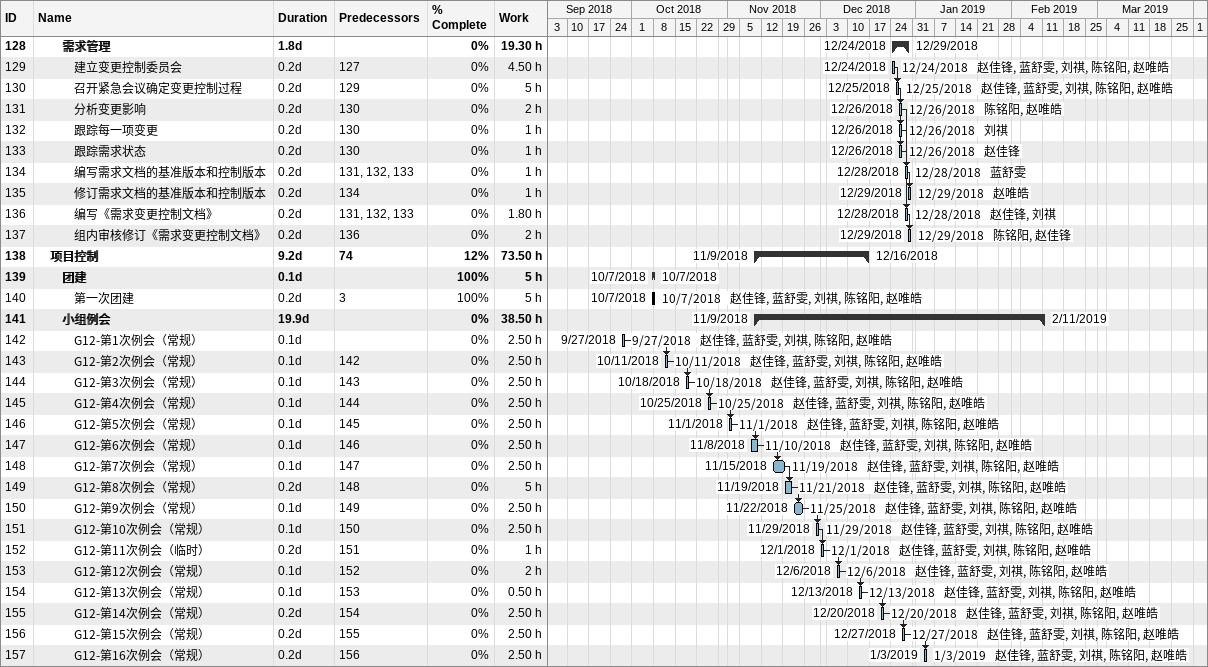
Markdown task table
| ID | Level | Task | Duration | Start | Finish | Predecessors | Resources | % complete | Work (h) |
|---|---|---|---|---|---|---|---|---|---|
| 128 | 3 | **需求管理** | 1.8d | 2018-12-24 | 2018-12-29 |  |  | 0 | 19.30 |
| 129 | 4 | 建立变更控制委员会 | 0.2d | 2018-12-24 | 2018-12-24 | 127 | 赵佳锋, 蓝舒雯, 刘祺, 陈铭阳, 赵唯皓 | 0 | 4.50 |
| 130 | 4 | 召开紧急会议确定变更控制过程 | 0.2d | 2018-12-25 | 2018-12-25 | 129 | 赵佳锋, 蓝舒雯, 刘祺, 陈铭阳, 赵唯皓 | 0 | 5 |
| 131 | 4 | 分析变更影响 | 0.2d | 2018-12-26 | 2018-12-26 | 130 | 陈铭阳, 赵唯皓 | 0 | 2 |
| 132 | 4 | 跟踪每一项变更 | 0.2d | 2018-12-26 | 2018-12-26 | 130 | 刘祺 | 0 | 1 |
| 133 | 4 | 跟踪需求状态 | 0.2d | 2018-12-26 | 2018-12-26 | 130 | 赵佳锋 | 0 | 1 |
| 134 | 4 | 编写需求文档的基准版本和控制版本 | 0.2d | 2018-12-28 | 2018-12-28 | 131, 132, 133 | 蓝舒雯 | 0 | 1 |
| 135 | 4 | 修订需求文档的基准版本和控制版本 | 0.2d | 2018-12-29 | 2018-12-29 | 134 | 赵唯皓 | 0 | 1 |
| 136 | 4 | 编写《需求变更控制文档》 | 0.2d | 2018-12-28 | 2018-12-28 | 131, 132, 133 | 赵佳锋, 刘祺 | 0 | 1.80 |
| 137 | 4 | 组内审核修订《需求变更控制文档》 | 0.2d | 2018-12-29 | 2018-12-29 | 136 | 陈铭阳, 赵佳锋 | 0 | 2 |
| 138 | 2 | **项目控制** | 9.2d | 2018-11-09 | 2018-12-16 | 74 |  | 12 | 73.50 |
| 139 | 3 | **团建** | 0.1d | 2018-10-07 | 2018-10-07 |  |  | 100 | 5 |
| 140 | 4 | 第一次团建 | 0.2d | 2018-10-07 | 2018-10-07 | 3 | 赵佳锋, 蓝舒雯, 刘祺, 陈铭阳, 赵唯皓 | 100 | 5 |
| 141 | 3 | **小组例会** | 19.9d | 2018-11-09 | 2019-02-11 |  |  | 0 | 38.50 |
| 142 | 4 | G12-第1次例会（常规） | 0.1d | 2018-09-27 | 2018-09-27 |  | 赵佳锋, 蓝舒雯, 刘祺, 陈铭阳, 赵唯皓 | 0 | 2.50 |
| 143 | 4 | G12-第2次例会（常规） | 0.1d | 2018-10-11 | 2018-10-11 | 142 | 赵佳锋, 蓝舒雯, 刘祺, 陈铭阳, 赵唯皓 | 0 | 2.50 |
| 144 | 4 | G12-第3次例会（常规） | 0.1d | 2018-10-18 | 2018-10-18 | 143 | 赵佳锋, 蓝舒雯, 刘祺, 陈铭阳, 赵唯皓 | 0 | 2.50 |
| 145 | 4 | G12-第4次例会（常规） | 0.1d | 2018-10-25 | 2018-10-25 | 144 | 赵佳锋, 蓝舒雯, 刘祺, 陈铭阳, 赵唯皓 | 0 | 2.50 |
| 146 | 4 | G12-第5次例会（常规） | 0.1d | 2018-11-01 | 2018-11-01 | 145 | 赵佳锋, 蓝舒雯, 刘祺, 陈铭阳, 赵唯皓 | 0 | 2.50 |
| 147 | 4 | G12-第6次例会（常规） | 0.1d | 2018-11-08 | 2018-11-10 | 146 | 赵佳锋, 蓝舒雯, 刘祺, 陈铭阳, 赵唯皓 | 0 | 2.50 |
| 148 | 4 | G12-第7次例会（常规） | 0.1d | 2018-11-15 | 2018-11-19 | 147 | 赵佳锋, 蓝舒雯, 刘祺, 陈铭阳, 赵唯皓 | 0 | 2.50 |
| 149 | 4 | G12-第8次例会（常规） | 0.2d | 2018-11-19 | 2018-11-21 | 148 | 赵佳锋, 蓝舒雯, 刘祺, 陈铭阳, 赵唯皓 | 0 | 5 |
| 150 | 4 | G12-第9次例会（常规） | 0.1d | 2018-11-22 | 2018-11-25 | 149 | 赵佳锋, 蓝舒雯, 刘祺, 陈铭阳, 赵唯皓 | 0 | 2.50 |
| 151 | 4 | G12-第10次例会（常规） | 0.1d | 2018-11-29 | 2018-11-29 | 150 | 赵佳锋, 蓝舒雯, 刘祺, 陈铭阳, 赵唯皓 | 0 | 2.50 |
| 152 | 4 | G12-第11次例会（临时） | 0.2d | 2018-12-01 | 2018-12-01 | 151 | 赵佳锋, 蓝舒雯, 刘祺, 陈铭阳, 赵唯皓 | 0 | 1 |
| 153 | 4 | G12-第12次例会（常规） | 0.1d | 2018-12-06 | 2018-12-06 | 152 | 赵佳锋, 蓝舒雯, 刘祺, 陈铭阳, 赵唯皓 | 0 | 2 |
| 154 | 4 | G12-第13次例会（常规） | 0.1d | 2018-12-13 | 2018-12-13 | 153 | 赵佳锋, 蓝舒雯, 刘祺, 陈铭阳, 赵唯皓 | 0 | 0.50 |
| 155 | 4 | G12-第14次例会（常规） | 0.2d | 2018-12-20 | 2018-12-20 | 154 | 赵佳锋, 蓝舒雯, 刘祺, 陈铭阳, 赵唯皓 | 0 | 2.50 |
| 156 | 4 | G12-第15次例会（常规） | 0.2d | 2018-12-27 | 2018-12-27 | 155 | 赵佳锋, 蓝舒雯, 刘祺, 陈铭阳, 赵唯皓 | 0 | 2.50 |
| 157 | 4 | G12-第16次例会（常规） | 0.2d | 2019-01-03 | 2019-01-03 | 156 | 赵佳锋, 蓝舒雯, 刘祺, 陈铭阳, 赵唯皓 | 0 | 2.50 |
